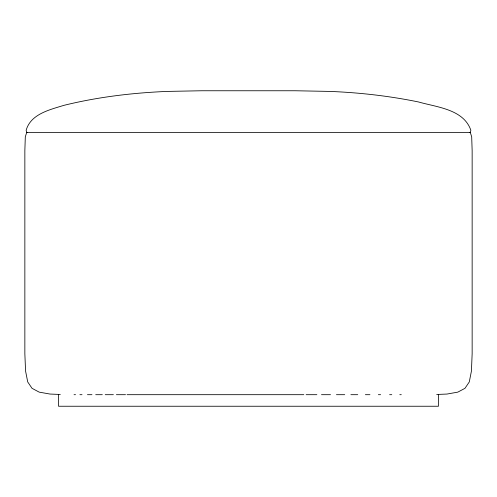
<?xml version="1.0" encoding="UTF-8"?>
<svg xmlns="http://www.w3.org/2000/svg" width="497" height="497" viewBox="0 0 497 497"><rect width="100%" height="100%" fill="white"/><g stroke="black" fill="none" stroke-linecap="round" stroke-linejoin="round"><path stroke-width="0.75" d="M436.708 394.469L446.983 394.053L457.799 392.139L464.975 388.319L469.28 381.944L471.429 371.066L472.15 353.727L472.15 150.634L471.69 136.83L470.305 132.457L26.695 132.457L25.31 136.83L24.85 150.634L24.85 353.727L25.571 371.066L27.72 381.944L32.025 388.319L39.201 392.139L50.017 394.053L60.292 394.469M470.305 132.457L469.373 132.587L470.274 132.314L470.864 130.301C463.639 109.216 436.913 107.246 418.524 101.966C389.263 95.971 359.499 92.572 329.66 91.411L295.268 90.758L201.732 90.758L167.34 91.411C132.488 92.84 97.648 97.014 63.753 105.389C49.644 109.775 30.696 114.03 26.136 130.301L26.726 132.314L27.627 132.587L26.695 132.457M74.034 394.686L75.538 394.686M79.874 394.686L82.024 394.686M87.435 394.686L91.97 394.686M95.71 394.686L102.307 394.686M105.215 394.686L113.378 394.686M116.385 394.686L125.517 394.686M127.046 394.686L303.816 394.686M306.121 394.686L316.869 394.686M321.472 394.686L330.511 394.686M336.432 394.686L344.732 394.686M350.876 394.686L357.759 394.686M365.376 394.686L369.954 394.686M378.354 394.686L380.609 394.686M389.611 394.686L391.785 394.686M399.793 394.686L401.29 394.686M438.453 394.407L438.453 406.242L58.547 406.242L58.547 394.407"/></g></svg>
